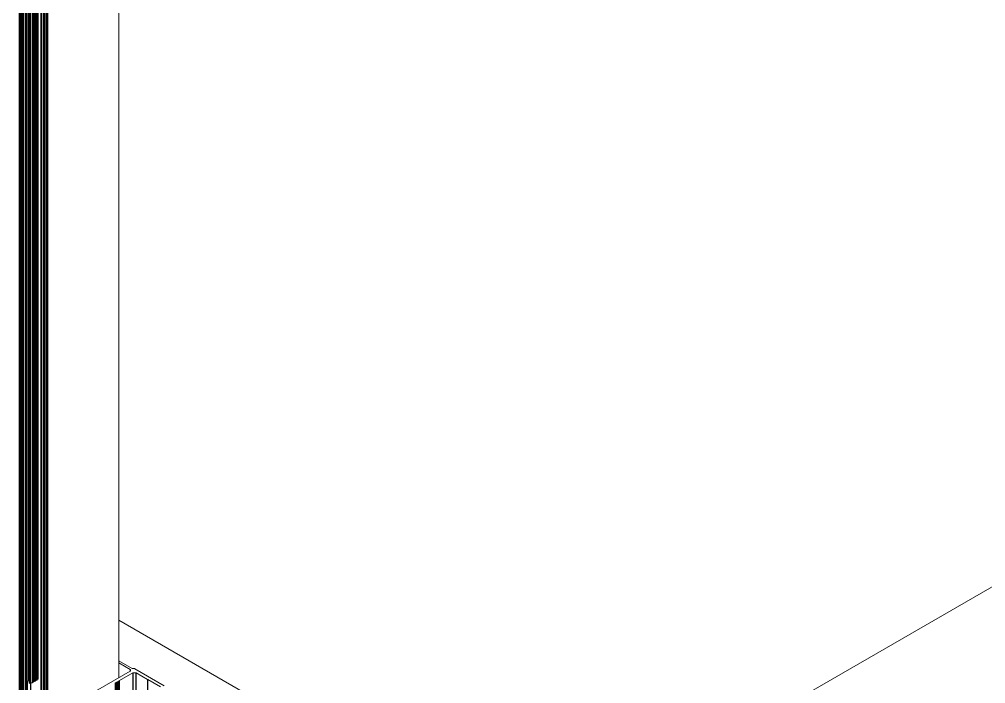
# Model space of a CAD drawing. Header units: millimetres. Extents: x 39 to 459, y 26 to 647.
# Drawn here: x 173.22 to 191.2, y 232.75 to 245.1 of the extents above; entities that cross this region are included whole.
import ezdxf

# ---------------------------------------------------------------- set-up
doc = ezdxf.new("R2010")
doc.units = ezdxf.units.MM
doc.layers.add('ANTET', color=7, linetype='Continuous')

# ---------------------------------------------------------------- blocks, each defined once
blk = doc.blocks.new('Kayıt Montajı')
at = {"color": 7, "linetype": 'Continuous', "lineweight": 15}
for p, q in [((11308.793, 2138.237), (11308.793, 2113.496)), ((11308.794, 2138.236), (11308.794, 2113.495)), ((11308.813, 2138.225), (11308.813, 2113.484)), ((11308.813, 2138.225), (11308.813, 2113.484)), ((11308.821, 2138.221), (11308.821, 2113.48)), ((11308.827, 2138.221), (11308.827, 2113.48)), ((11308.834, 2138.225), (11308.834, 2113.484)), ((11308.835, 2113.485), (11308.835, 2138.226)), ((11308.847, 2138.252), (11308.847, 2113.511)), ((11308.851, 2138.252), (11308.851, 2113.511)), ((11308.868, 2138.195), (11308.868, 2113.454)), ((11308.869, 2138.193), (11308.869, 2113.452)), ((11308.876, 2138.188), (11308.876, 2113.447)), ((11308.876, 2138.188), (11308.876, 2113.447)), ((11308.906, 2138.171), (11308.906, 2113.43)), ((11308.913, 2138.046), (11308.913, 2115.019)), ((11308.914, 2138.044), (11308.914, 2115.018)), ((11308.923, 2138.039), (11308.923, 2115.012)), ((11308.925, 2138.038), (11308.925, 2115.012)), ((11308.934, 2138.038), (11308.934, 2115.012)), ((11308.936, 2138.039), (11308.936, 2115.012)), ((11308.963, 2138.055), (11308.963, 2115.028)), ((11308.97, 2138.059), (11308.97, 2115.032)), ((11308.977, 2138.008), (11308.977, 2114.982)), ((11308.978, 2138.007), (11308.978, 2114.981)), ((11308.988, 2138.001), (11308.988, 2114.975)), ((11308.992, 2138.001), (11308.992, 2114.975)), ((11308.998, 2138.005), (11308.998, 2114.979)), ((11308.999, 2114.98), (11308.999, 2138.006)), ((11309.006, 2138.018), (11309.006, 2114.992)), ((11309.008, 2138.018), (11309.008, 2114.992)), ((11309.037, 2138.018), (11309.037, 2114.992)), ((11309.041, 2138.021), (11309.041, 2114.995)), ((11309.046, 2138.028), (11309.046, 2115.002)), ((11309.054, 2138.028), (11309.054, 2115.002)), ((11309.058, 2138.031), (11309.058, 2115.004)), ((11309.063, 2138.038), (11309.063, 2115.012)), ((11309.071, 2138.038), (11309.071, 2115.012)), ((11309.075, 2138.041), (11309.075, 2115.014)), ((11309.08, 2138.048), (11309.08, 2115.021)), ((11309.088, 2138.048), (11309.088, 2115.021)), ((11309.092, 2138.05), (11309.092, 2115.024)), ((11309.097, 2138.058), (11309.097, 2115.031)), ((11309.105, 2138.058), (11309.105, 2115.031)), ((11309.109, 2138.06), (11309.109, 2115.034)), ((11309.114, 2138.067), (11309.114, 2115.041)), ((11309.121, 2138.067), (11309.121, 2115.041)), ((11309.126, 2138.07), (11309.126, 2115.044)), ((11309.127, 2138.076), (11309.127, 2115.049)), ((11309.139, 2138.083), (11309.139, 2115.056)), ((11309.144, 2138.083), (11309.144, 2115.056)), ((11309.191, 2138.055), (11309.191, 2113.314)), ((11309.198, 2138.052), (11309.198, 2113.31)), ((11309.203, 2138.003), (11309.203, 2113.262)), ((11309.262, 2138.002), (11309.262, 2113.261)), ((11309.284, 2138.002), (11309.284, 2113.261)), ((11309.207, 2137.997), (11309.207, 2113.256)), ((11309.237, 2137.98), (11309.237, 2113.239)), ((11309.237, 2137.98), (11309.237, 2113.239)), ((11309.245, 2137.976), (11309.245, 2113.235)), ((11309.251, 2137.976), (11309.251, 2113.235)), ((11309.258, 2137.98), (11309.258, 2113.239)), ((11309.259, 2113.24), (11309.259, 2137.981)), ((11309.293, 2137.95), (11309.293, 2113.209)), ((11309.294, 2137.948), (11309.294, 2113.207)), ((11309.3, 2137.943), (11309.3, 2113.202)), ((11309.301, 2137.943), (11309.301, 2113.202)), ((11309.32, 2137.932), (11309.32, 2113.191)), ((11309.324, 2137.932), (11309.324, 2113.191)), ((11310.646, 2115.087), (11310.646, 2136.473)), ((11318.227, 2111.779), (11344.744, 2127.087)), ((11318.227, 2111.779), (11310.646, 2116.156)), ((11310.646, 2115.396), (11310.889, 2115.256)), ((11310.646, 2115.36), (11310.857, 2115.238)), ((11310.857, 2115.209), (11310.095, 2114.769)), ((11310.903, 2115.174), (11310.656, 2115.032)), ((11310.861, 2115.233), (11310.861, 2115.214)), ((11310.93, 2115.254), (11310.898, 2115.254)), ((11310.903, 2115.174), (11310.903, 2114.194)), ((11310.911, 2115.176), (11310.959, 2115.176)), ((11310.911, 2115.176), (11310.911, 2114.196)), ((11310.939, 2115.252), (11311.489, 2114.935)), ((11310.959, 2115.176), (11310.959, 2114.196)), ((11310.968, 2115.174), (11311.176, 2115.054)), ((11310.968, 2115.174), (11310.968, 2114.194)), ((11308.923, 2115.012), (11308.914, 2115.018)), ((11308.934, 2115.012), (11308.925, 2115.012)), ((11308.931, 2113.433), (11308.931, 2115.012)), ((11308.963, 2115.028), (11308.936, 2115.012)), ((11308.97, 2115.032), (11308.963, 2115.033)), ((11308.977, 2115.036), (11308.97, 2115.032)), ((11309.006, 2114.992), (11308.999, 2114.988)), ((11309.007, 2114.992), (11309.007, 2113.421)), ((11309.037, 2114.992), (11309.008, 2114.992)), ((11309.054, 2115.002), (11309.046, 2115.002)), ((11309.071, 2115.012), (11309.063, 2115.012)), ((11309.088, 2115.021), (11309.08, 2115.021)), ((11309.105, 2115.031), (11309.097, 2115.031)), ((11309.121, 2115.041), (11309.114, 2115.041)), ((11309.139, 2115.056), (11309.127, 2115.049)), ((11310.602, 2114.993), (11310.602, 2114.999)), ((11310.602, 2114.993), (11310.602, 2114.013)), ((11310.61, 2115.003), (11310.62, 2115.003)), ((11310.61, 2115.003), (11310.61, 2114.023)), ((11310.62, 2115.003), (11310.62, 2114.023)), ((11310.628, 2115.007), (11310.628, 2115.014)), ((11310.628, 2115.007), (11310.628, 2114.028)), ((11310.635, 2115.018), (11310.646, 2115.018)), ((11310.635, 2115.018), (11310.635, 2114.038)), ((11310.646, 2115.018), (11310.646, 2114.038)), ((11310.654, 2115.022), (11310.654, 2115.029)), ((11310.654, 2115.022), (11310.654, 2114.042)), ((11310.656, 2115.032), (11310.656, 2114.052)), ((11311.182, 2115.054), (11311.176, 2115.054)), ((11311.176, 2115.054), (11311.176, 2114.631)), ((11311.182, 2115.054), (11311.182, 2115.05)), ((11311.182, 2115.05), (11311.42, 2114.913)), ((11311.182, 2115.05), (11311.182, 2114.628)), ((11308.988, 2114.975), (11308.978, 2114.981)), ((11308.998, 2114.979), (11308.992, 2114.975)), ((11309.001, 2114.988), (11309.001, 2113.424)), ((11310.576, 2114.978), (11310.576, 2114.984)), ((11310.576, 2114.978), (11310.576, 2114.781)), ((11310.584, 2114.988), (11310.595, 2114.988)), ((11310.584, 2114.988), (11310.584, 2114.765)), ((11310.595, 2114.988), (11310.595, 2114.008))]:
    blk.add_line(p, q, dxfattribs=at)
at = {"color": 8, "linetype": 'Continuous', "lineweight": 15}
for p, q in [((11310.646, 2136.472), (11310.646, 2115.087)), ((11310.857, 2115.238), (11310.857, 2115.209)), ((11308.927, 2115.012), (11308.927, 2113.43)), ((11308.931, 2115.012), (11308.931, 2113.432)), ((11308.941, 2115.015), (11308.941, 2113.456)), ((11308.945, 2115.018), (11308.945, 2113.456))]:
    blk.add_line(p, q, dxfattribs=at)
at = {"color": 7, "linetype": 'Continuous', "lineweight": 15, "flags": 128}
for points in [[(11309.041, 2114.995), (11309.041, 2114.994), (11309.041, 2114.994), (11309.04, 2114.993), (11309.04, 2114.993), (11309.039, 2114.992), (11309.038, 2114.992), (11309.038, 2114.992), (11309.037, 2114.992)], [(11309.046, 2115.002), (11309.045, 2115.002), (11309.044, 2115.002), (11309.043, 2115.001), (11309.042, 2115.001), (11309.042, 2115.001), (11309.041, 2115), (11309.041, 2115), (11309.041, 2114.999)], [(11309.058, 2115.004), (11309.058, 2115.004), (11309.058, 2115.003), (11309.057, 2115.003), (11309.057, 2115.003), (11309.056, 2115.002), (11309.055, 2115.002), (11309.054, 2115.002), (11309.054, 2115.002)], [(11309.063, 2115.012), (11309.062, 2115.012), (11309.061, 2115.011), (11309.06, 2115.011), (11309.059, 2115.011), (11309.059, 2115.01), (11309.058, 2115.01), (11309.058, 2115.01), (11309.058, 2115.009)], [(11309.075, 2115.014), (11309.075, 2115.014), (11309.075, 2115.013), (11309.074, 2115.013), (11309.074, 2115.012), (11309.073, 2115.012), (11309.072, 2115.012), (11309.071, 2115.012), (11309.071, 2115.012)], [(11309.08, 2115.021), (11309.079, 2115.021), (11309.078, 2115.021), (11309.077, 2115.021), (11309.076, 2115.021), (11309.076, 2115.02), (11309.075, 2115.02), (11309.075, 2115.019), (11309.075, 2115.019)], [(11309.092, 2115.024), (11309.092, 2115.024), (11309.092, 2115.023), (11309.091, 2115.023), (11309.091, 2115.022), (11309.09, 2115.022), (11309.089, 2115.022), (11309.088, 2115.021), (11309.088, 2115.021)], [(11309.097, 2115.031), (11309.096, 2115.031), (11309.095, 2115.031), (11309.094, 2115.031), (11309.093, 2115.03), (11309.093, 2115.03), (11309.092, 2115.03), (11309.092, 2115.029), (11309.092, 2115.029)], [(11309.109, 2115.034), (11309.109, 2115.033), (11309.109, 2115.033), (11309.108, 2115.032), (11309.108, 2115.032), (11309.107, 2115.032), (11309.106, 2115.031), (11309.105, 2115.031), (11309.105, 2115.031)], [(11309.114, 2115.041), (11309.113, 2115.041), (11309.112, 2115.041), (11309.111, 2115.041), (11309.11, 2115.04), (11309.11, 2115.04), (11309.109, 2115.039), (11309.109, 2115.039), (11309.109, 2115.038)], [(11309.126, 2115.044), (11309.126, 2115.043), (11309.126, 2115.043), (11309.125, 2115.042), (11309.125, 2115.042), (11309.124, 2115.041), (11309.123, 2115.041), (11309.122, 2115.041), (11309.121, 2115.041)], [(11310.595, 2114.988), (11310.596, 2114.988), (11310.597, 2114.989), (11310.599, 2114.989), (11310.6, 2114.99), (11310.601, 2114.99), (11310.601, 2114.991), (11310.602, 2114.992), (11310.602, 2114.993)], [(11310.602, 2114.999), (11310.602, 2115), (11310.603, 2115), (11310.603, 2115.001), (11310.604, 2115.002), (11310.605, 2115.002), (11310.607, 2115.003), (11310.608, 2115.003), (11310.61, 2115.003)], [(11310.62, 2115.003), (11310.622, 2115.003), (11310.623, 2115.003), (11310.624, 2115.004), (11310.626, 2115.004), (11310.626, 2115.005), (11310.627, 2115.006), (11310.628, 2115.007), (11310.628, 2115.007)], [(11310.628, 2115.014), (11310.628, 2115.014), (11310.628, 2115.015), (11310.629, 2115.016), (11310.63, 2115.017), (11310.631, 2115.017), (11310.632, 2115.018), (11310.634, 2115.018), (11310.635, 2115.018)], [(11310.646, 2115.018), (11310.647, 2115.018), (11310.649, 2115.018), (11310.65, 2115.019), (11310.651, 2115.019), (11310.652, 2115.02), (11310.653, 2115.021), (11310.653, 2115.021), (11310.654, 2115.022)], [(11310.569, 2114.973), (11310.57, 2114.973), (11310.572, 2114.974), (11310.573, 2114.974), (11310.574, 2114.975), (11310.575, 2114.975), (11310.576, 2114.976), (11310.576, 2114.977), (11310.576, 2114.978)], [(11310.576, 2114.984), (11310.576, 2114.985), (11310.577, 2114.986), (11310.578, 2114.986), (11310.578, 2114.987), (11310.58, 2114.988), (11310.581, 2114.988), (11310.582, 2114.988), (11310.584, 2114.988)]]:
    blk.add_lwpolyline(points, dxfattribs=at)
at = {"color": 7, "linetype": 'Continuous', "lineweight": 15}
for centre, radius, start, end in [((11310.855, 2115.232), 0.00603, 5.6782, 65.6322), ((11310.855, 2115.215), 0.00604, 294.3826, 354.2988), ((11310.897, 2115.271), 0.0173, 241.9643, 271.131), ((11310.911, 2115.159), 0.0173, 88.8593, 118.0361), ((11310.931, 2115.237), 0.0173, 61.9577, 91.1508), ((11310.959, 2115.159), 0.0173, 61.9577, 91.1508), ((11308.914, 2115.019), 0.0015, 185.5735, 245.6646), ((11308.925, 2115.016), 0.00433, 241.959, 271.1731), ((11308.934, 2115.016), 0.00432, 268.8468, 298.0629), ((11309.008, 2114.988), 0.00433, 88.8716, 118.0118), ((11309.127, 2115.048), 0.00151, 114.3375, 174.314), ((11309.142, 2115.052), 0.00461, 62.6198, 117.39), ((11310.657, 2115.028), 0.00377, 114.3666, 174.329), ((11308.979, 2114.982), 0.0015, 185.5735, 245.6646), ((11308.99, 2114.979), 0.00461, 242.6198, 297.39), ((11308.998, 2114.98), 0.00151, 294.3375, 354.314)]:
    blk.add_arc(centre, radius, start, end, dxfattribs=at)

msp = doc.modelspace()

# ---------------------------------------------------------------- block references
at = {"layer": 'ANTET', "color": 0}
msp.add_blockref('Kayıt Montajı', (-11135.57, -1882.226), dxfattribs=at)

doc.saveas('drawing.dxf')
